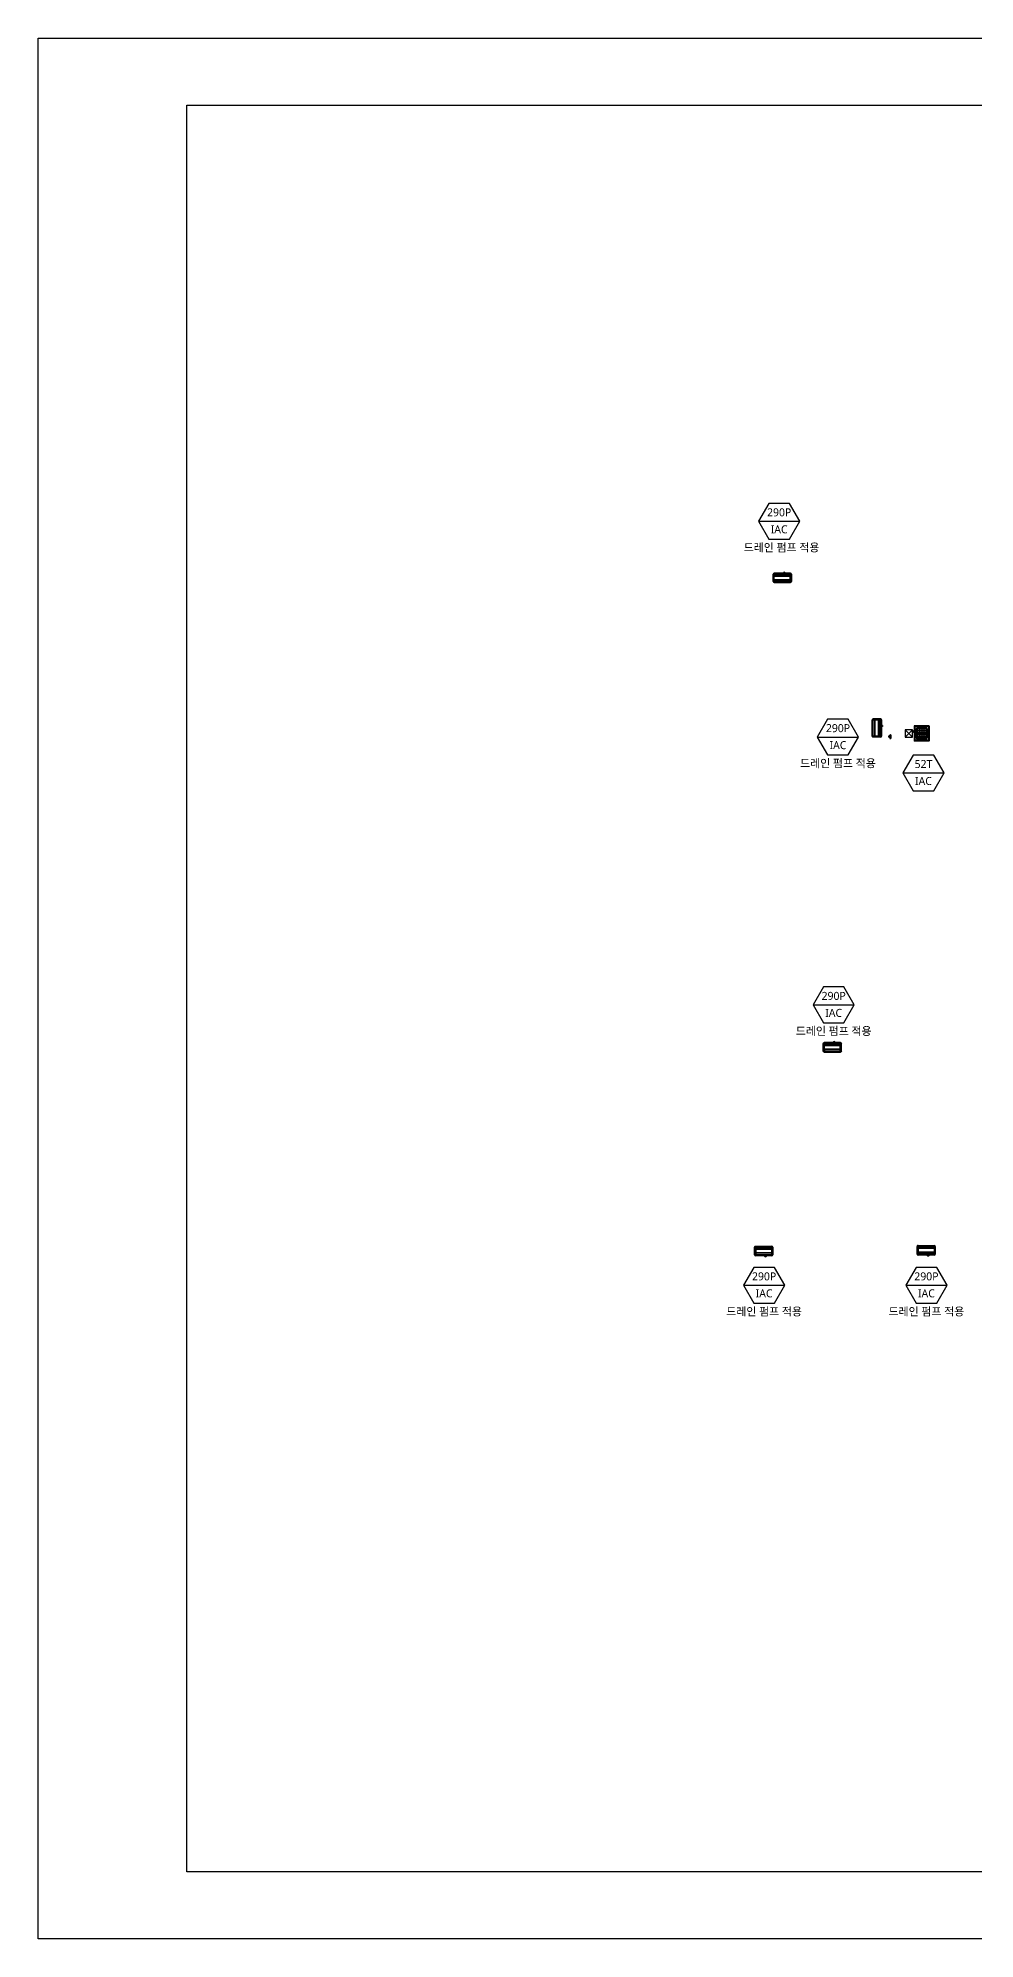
# Model space of a CAD drawing. Header units: millimetres. Extents: x 0 to 504600, y 0 to 118800.
# Drawn here: x 0 to 58528, y 0 to 118800 of the extents above; entities that cross this region are included whole.
import ezdxf
from ezdxf.enums import TextEntityAlignment as Align

# ---------------------------------------------------------------- set-up
doc = ezdxf.new("R2010")
doc.units = ezdxf.units.MM
doc.header["$LTSCALE"] = 200
doc.linetypes.add('CENTER', pattern=[50.8, 31.75, -6.35, 6.35, -6.35])
doc.layers.get('DEFPOINTS').update_dxf_attribs({"color": 137})
for name, color, linetype in [('LG-AIRCON', 240, 'Continuous'), ('LG-RLRG', 3, 'Continuous'), ('LG-장비번호', 7, 'Continuous'), ('PIPE', 3, 'Continuous'), ('WALL-D', 3, 'Continuous'), ('제어선', 6, 'Continuous')]:
    doc.layers.add(name, color=color, linetype=linetype)
doc.styles.add('SUNJIN', font='malgun.ttf')

# ---------------------------------------------------------------- blocks, each defined once
blk = doc.blocks.new('sheet-line')
at = {"layer": 'DEFPOINTS'}
blk.add_lwpolyline([(168200, -356400), (0, -356400), (0, -237600), (168200, -237600)], close=True, dxfattribs=at)
blk = doc.blocks.new('장비번호')
at = {"layer": 'LG-장비번호', "color": 0}
blk.add_line((-516, 0), (516, 0), dxfattribs=at)
blk.add_lwpolyline([(516, 0), (258, 447), (-258, 447), (-516, 0), (-258, -447), (258, -447)], close=True, dxfattribs=at)
blk = doc.blocks.new('LRD-N2907P')
at = {"layer": 'LG-AIRCON', "color": 0, "linetype": 'Continuous'}
for p, q in [((-516, 0), (-516, -10)), ((-516, 0), (0, 0)), ((0, 0), (505, 0)), ((0, -10), (0, 0)), ((505, 0), (505, -10)), ((-576, -531), (-576, -60)), ((-576, -60), (-566, -60)), ((-576, -531), (-566, -531)), ((-566, -60), (-566, -531)), ((-539, -82), (-536, -79)), ((-539, -142), (-539, -82)), ((-536, -145), (-539, -142)), ((-539, -209), (-536, -206)), ((-539, -269), (-539, -209)), ((-536, -272), (-539, -269)), ((-539, -322), (-536, -319)), ((-539, -382), (-539, -322)), ((-536, -385), (-539, -382)), ((-539, -449), (-536, -446)), ((-539, -509), (-539, -449)), ((-536, -512), (-539, -509)), ((-536, -206), (-536, -145)), ((-536, -319), (-536, -272)), ((-536, -446), (-536, -385)), ((-535, -180), (-535, -179)), ((-535, -183), (-535, -180)), ((-535, -188), (-535, -183)), ((-535, -195), (-535, -188)), ((-535, -203), (-535, -195)), ((-535, -212), (-535, -203)), ((-535, -222), (-535, -212)), ((-535, -231), (-535, -222)), ((-535, -240), (-535, -231)), ((-535, -248), (-535, -240)), ((-535, -255), (-535, -248)), ((-535, -260), (-535, -255)), ((-535, -263), (-535, -260)), ((-535, -265), (-535, -263)), ((-533, -176), (-533, -178)), ((-533, -178), (-533, -181)), ((-533, -181), (-533, -186)), ((-531, -184), (-533, -184)), ((-533, -186), (-533, -193)), ((-533, -193), (-533, -202)), ((-533, -202), (-533, -211)), ((-533, -211), (-533, -222)), ((-533, -222), (-533, -232)), ((-533, -232), (-533, -241)), ((-533, -241), (-533, -250)), ((-533, -250), (-533, -257)), ((-533, -257), (-533, -262)), ((-533, -259), (-531, -259)), ((-533, -262), (-533, -265)), ((-533, -265), (-533, -266)), ((-525, -67), (-531, -67)), ((-531, -67), (-531, -68)), ((-531, -68), (-531, -512)), ((-503, -68), (-531, -68)), ((-531, -512), (-503, -512)), ((-531, -516), (-531, -512)), ((-530, -68), (-530, -68)), ((-498, -68), (-530, -68)), ((-530, -516), (-530, -512)), ((-529, -512), (-529, -516)), ((-525, -66), (-525, -67)), ((-525, -66), (-498, -66)), ((-525, -67), (-498, -67)), ((513, -63), (-524, -63)), ((-524, -66), (-524, -63)), ((-524, -66), (-524, -64)), ((-524, -64), (-524, -64)), ((-524, -68), (-524, -68)), ((-524, -516), (-524, -512)), ((-524, -516), (-522, -528)), ((-523, -526), (-523, -528)), ((-523, -528), (-522, -530)), ((511, -528), (-522, -528)), ((-522, -528), (-518, -536)), ((-518, -536), (-512, -544)), ((-518, -591), (-516, -581)), ((0, -10), (-516, -10)), ((-516, -591), (-516, -581)), ((-516, -581), (1, -581)), ((48, -591), (-516, -591)), ((-512, -544), (-505, -549)), ((-505, -549), (-496, -553)), ((-500, -71), (-503, -68)), ((-503, -512), (-500, -509)), ((-500, -509), (-500, -71)), ((-498, -179), (-500, -179)), ((-498, -189), (-500, -189)), ((-498, -419), (-500, -419)), ((-498, -429), (-500, -429)), ((485, -66), (-498, -66)), ((-498, -66), (-498, -86)), ((485, -86), (-498, -86)), ((-498, -176), (487, -176)), ((-498, -179), (-498, -176)), ((-498, -180), (-498, -179)), ((-498, -179), (-498, -179)), ((487, -180), (-498, -180)), ((-498, -193), (-498, -189)), ((-498, -189), (487, -189)), ((-498, -189), (-498, -189)), ((-498, -189), (-498, -189)), ((487, -193), (-498, -193)), ((-498, -416), (487, -416)), ((-498, -419), (-498, -416)), ((-498, -420), (-498, -419)), ((-498, -419), (-498, -419)), ((487, -420), (-498, -420)), ((-498, -433), (-498, -429)), ((-498, -429), (487, -429)), ((-498, -429), (-498, -429)), ((-498, -429), (-498, -429)), ((487, -433), (-498, -433)), ((-496, -553), (-486, -554)), ((-489, -32), (-485, -32)), ((-485, -559), (-489, -559)), ((-482, -554), (-486, -554)), ((-486, -559), (-482, -559)), ((-486, -560), (-482, -560)), ((-486, -561), (-481, -561)), ((-483, -33), (-483, -57)), ((-483, -57), (-458, -57)), ((-483, -554), (-483, -557)), ((-482, -549), (-482, -547)), ((-482, -547), (-481, -547)), ((-482, -560), (-482, -549)), ((-481, -549), (-482, -549)), ((-481, -547), (-481, -549)), ((-481, -561), (-481, -549)), ((-481, -561), (-481, -554)), ((-480, -554), (-481, -554)), ((-481, -561), (-481, -561)), ((-480, -562), (-480, -532)), ((-480, -560), (-480, -554)), ((-480, -560), (-480, -560)), ((-480, -560), (-480, -560)), ((468, -562), (-480, -562)), ((-479, -564), (-479, -562)), ((-479, -562), (-479, -562)), ((-479, -562), (-479, -563)), ((-479, -563), (-479, -563)), ((468, -564), (-479, -564)), ((-479, -565), (-479, -564)), ((-479, -565), (468, -565)), ((-479, -565), (-479, -565)), ((-478, -565), (-478, -567)), ((-478, -567), (-477, -567)), ((-477, -565), (-477, -569)), ((-477, -569), (470, -569)), ((-477, -569), (-477, -570)), ((-477, -570), (470, -570)), ((-477, -570), (-477, -570)), ((-462, -538), (-463, -540)), ((-463, -540), (-462, -542)), ((-459, -537), (-462, -538)), ((-459, -540), (-462, -540)), ((-462, -542), (-460, -543)), ((-461, -541), (-459, -541)), ((-460, -543), (-458, -542)), ((-457, -539), (-459, -537)), ((-458, -57), (-455, -60)), ((-458, -542), (-457, -539)), ((-455, -60), (-262, -60)), ((-417, -554), (-427, -554)), ((-369, -63), (-368, -63)), ((-368, -63), (-365, -63)), ((-365, -63), (-360, -63)), ((-360, -63), (-353, -63)), ((-353, -63), (-345, -63)), ((-345, -63), (-336, -63)), ((-336, -63), (-326, -63)), ((-326, -63), (-317, -63)), ((-317, -63), (-308, -63)), ((-308, -63), (-300, -63)), ((-300, -63), (-293, -63)), ((-293, -63), (-288, -63)), ((-288, -63), (-285, -63)), ((-285, -63), (-283, -63)), ((-262, -60), (-259, -57)), ((-259, -57), (-239, -57)), ((-239, -57), (-236, -60)), ((-236, -60), (-23, -60)), ((-189, -570), (-161, -572)), ((-173, -63), (-172, -63)), ((-172, -63), (-169, -63)), ((-169, -63), (-164, -63)), ((-164, -63), (-158, -63)), ((-161, -572), (-161, -572)), ((-161, -572), (-161, -572)), ((-161, -572), (-160, -572)), ((-160, -572), (-160, -572)), ((-160, -572), (-159, -572)), ((-159, -572), (-157, -572)), ((-158, -63), (-150, -63)), ((-147, -554), (-157, -554)), ((-157, -572), (-155, -572)), ((-155, -572), (-153, -572)), ((-153, -572), (-151, -572)), ((-151, -572), (-149, -572)), ((-150, -63), (-142, -63)), ((-149, -572), (-144, -572)), ((-144, -572), (-140, -572)), ((-142, -63), (-133, -63)), ((-140, -572), (-135, -572)), ((-135, -572), (-130, -572)), ((-133, -63), (-125, -63)), ((-130, -572), (-120, -572)), ((-124, -572), (-126, -572)), ((-125, -63), (-117, -63)), ((-124, -572), (-125, -572)), ((-125, -572), (-125, -572)), ((-124, -572), (-124, -572)), ((-122, -572), (-124, -572)), ((-122, -572), (-124, -572)), ((-121, -572), (-122, -572)), ((-120, -572), (-122, -572)), ((-121, -572), (-121, -571)), ((-121, -571), (-121, -571)), ((-120, -572), (-121, -572)), ((-121, -572), (-121, -572)), ((-120, -572), (-109, -572)), ((-120, -572), (-120, -572)), ((-120, -572), (-120, -572)), ((-120, -572), (-120, -572)), ((-120, -572), (-120, -572)), ((-120, -572), (-120, -572)), ((-119, -572), (-119, -572)), ((-115, -573), (-119, -572)), ((-117, -63), (-111, -63)), ((-114, -573), (-117, -573)), ((-111, -573), (-115, -573)), ((-112, -573), (-115, -573)), ((-112, -573), (-114, -573)), ((-108, -573), (-112, -573)), ((-109, -573), (-112, -573)), ((-111, -63), (-106, -63)), ((-111, -573), (-111, -573)), ((-106, -574), (-111, -573)), ((-109, -572), (-99, -572)), ((-106, -573), (-109, -573)), ((-109, -573), (-87, -576)), ((-105, -573), (-108, -573)), ((-106, -63), (-103, -63)), ((-102, -573), (-106, -573)), ((-101, -574), (-106, -574)), ((-102, -574), (-105, -573)), ((-103, -63), (-102, -63)), ((-103, -573), (-103, -572)), ((-102, -573), (-103, -573)), ((-103, -573), (-103, -573)), ((-103, -573), (-103, -573)), ((-103, -573), (-103, -573)), ((-99, -574), (-102, -573)), ((-102, -573), (-102, -573)), ((-102, -573), (-102, -573)), ((-102, -573), (-102, -573)), ((-102, -573), (-102, -573)), ((-98, -574), (-102, -574)), ((-101, -574), (-101, -574)), ((-99, -572), (-89, -572)), ((-95, -574), (-99, -574)), ((-94, -574), (-98, -574)), ((-95, -573), (-95, -572)), ((-95, -572), (-95, -572)), ((-95, -572), (-95, -572)), ((-95, -572), (-95, -572)), ((-95, -574), (-95, -573)), ((-95, -573), (-95, -573)), ((-95, -573), (-95, -573)), ((-95, -573), (-95, -573)), ((-90, -574), (-95, -574)), ((-95, -574), (-95, -574)), ((-95, -574), (-95, -574)), ((-95, -574), (-95, -574)), ((-95, -574), (-95, -574)), ((-90, -574), (-94, -574)), ((-86, -575), (-90, -574)), ((-86, -575), (-90, -574)), ((-89, -572), (-78, -572)), ((-87, -576), (-88, -576)), ((-88, -576), (-88, -576)), ((-88, -576), (-88, -576)), ((-88, -576), (-88, -576)), ((-88, -576), (-88, -576)), ((-88, -576), (-88, -576)), ((-88, -576), (-88, -576)), ((-88, -576), (-88, -576)), ((-88, -576), (-88, -576)), ((-88, -576), (-87, -576)), ((-87, -576), (-87, -576)), ((-87, -576), (-87, -576)), ((-87, -576), (-87, -576)), ((-87, -576), (-87, -576)), ((-87, -576), (-87, -576)), ((-87, -576), (-87, -576)), ((-87, -576), (-87, -576)), ((-87, -576), (-87, -576)), ((-87, -576), (-87, -576)), ((-87, -576), (-87, -576)), ((-87, -576), (-87, -576)), ((-87, -576), (-87, -576)), ((-87, -576), (-87, -576)), ((-87, -576), (-87, -576)), ((-87, -576), (-87, -576)), ((-87, -576), (-87, -576)), ((-87, -576), (-86, -576)), ((-86, -574), (-86, -573)), ((-86, -573), (-86, -573)), ((-86, -573), (-86, -573)), ((-86, -573), (-86, -573)), ((-86, -573), (-86, -573)), ((-86, -573), (-82, -573)), ((-81, -575), (-86, -575)), ((-86, -575), (-86, -575)), ((-86, -575), (-86, -575)), ((-86, -575), (-86, -574)), ((-86, -574), (-86, -574)), ((-86, -574), (-86, -574)), ((-86, -574), (-86, -574)), ((-81, -575), (-86, -575)), ((-86, -576), (-86, -577)), ((-86, -576), (-86, -576)), ((-86, -576), (-86, -576)), ((-86, -576), (-86, -576)), ((-86, -576), (-85, -576)), ((-86, -577), (-86, -577)), ((-86, -577), (-85, -577)), ((-85, -576), (-85, -576)), ((-85, -576), (-85, -576)), ((-85, -576), (-85, -576)), ((-85, -576), (-84, -576)), ((-85, -577), (-84, -577)), ((-85, -577), (-85, -577)), ((-85, -577), (-85, -577)), ((-84, -576), (-84, -576)), ((-84, -576), (-84, -576)), ((-84, -576), (-84, -576)), ((-84, -576), (-83, -576)), ((-84, -577), (-82, -577)), ((-83, -576), (-83, -576)), ((-83, -576), (-83, -576)), ((-83, -576), (-83, -576)), ((-83, -576), (-82, -576)), ((-82, -573), (-77, -573)), ((-82, -576), (-82, -576)), ((-82, -576), (-82, -576)), ((-82, -576), (-82, -576)), ((-82, -576), (-82, -576)), ((-82, -576), (-81, -576)), ((-82, -577), (-81, -577)), ((-76, -575), (-81, -575)), ((-77, -575), (-81, -575)), ((-81, -576), (-81, -576)), ((-81, -576), (-80, -576)), ((-81, -577), (-79, -577)), ((-80, -576), (-80, -576)), ((-80, -576), (-80, -576)), ((-80, -576), (-80, -576)), ((-80, -576), (-80, -576)), ((-80, -576), (-79, -576)), ((-79, -577), (-80, -577)), ((-79, -576), (-79, -576)), ((-79, -576), (-79, -576)), ((-79, -576), (-79, -576)), ((-79, -576), (-78, -576)), ((-79, -577), (-78, -577)), ((-79, -577), (-79, -577)), ((-78, -572), (-68, -572)), ((-78, -577), (-78, -576)), ((-77, -576), (-78, -576)), ((-78, -576), (-78, -576)), ((-78, -576), (-78, -576)), ((-78, -576), (-78, -576)), ((-78, -576), (-78, -576)), ((-78, -576), (-78, -576)), ((-78, -576), (-77, -576)), ((-78, -577), (-78, -577)), ((-78, -577), (-78, -577)), ((-78, -578), (-78, -577)), ((-78, -577), (-78, -577)), ((-77, -573), (-77, -572)), ((-77, -574), (-77, -573)), ((-77, -573), (-77, -573)), ((-77, -573), (-77, -573)), ((-77, -573), (-72, -573)), ((-77, -575), (-77, -574)), ((-77, -574), (-77, -574)), ((-77, -574), (-77, -574)), ((-71, -575), (-77, -575)), ((-77, -575), (-77, -575)), ((-77, -575), (-77, -575)), ((-77, -575), (-77, -575)), ((-77, -575), (-77, -575)), ((-77, -575), (-77, -575)), ((-77, -576), (-72, -576)), ((-77, -577), (-77, -576)), ((-77, -576), (-77, -576)), ((-77, -576), (-77, -577)), ((-77, -577), (-77, -577)), ((-77, -577), (-77, -577)), ((-77, -576), (-74, -577)), ((-77, -577), (-77, -577)), ((-77, -577), (-77, -577)), ((-77, -577), (-77, -577)), ((-77, -577), (-77, -577)), ((-77, -577), (-77, -577)), ((-77, -577), (-76, -577)), ((-71, -575), (-76, -575)), ((-76, -577), (-76, -577)), ((-76, -577), (-76, -577)), ((-76, -577), (-76, -577)), ((-76, -577), (-76, -577)), ((-76, -577), (-76, -577)), ((-74, -577), (-70, -577)), ((-72, -573), (-67, -573)), ((-72, -576), (-71, -577)), ((-66, -576), (-71, -575)), ((-66, -575), (-71, -575)), ((-71, -577), (-71, -577)), ((-71, -577), (-71, -577)), ((-71, -577), (-71, -577)), ((-71, -577), (-71, -577)), ((-71, -577), (-71, -577)), ((-71, -577), (-71, -577)), ((-71, -577), (-70, -577)), ((-70, -577), (-71, -577)), ((-71, -577), (-71, -577)), ((-71, -577), (-71, -577)), ((-71, -577), (-71, -577)), ((-71, -577), (-71, -577)), ((-71, -577), (-71, -577)), ((-71, -577), (-71, -577)), ((-71, -577), (-71, -577)), ((-70, -577), (-70, -577)), ((-70, -577), (-70, -577)), ((-70, -577), (-70, -577)), ((-70, -577), (-70, -577)), ((-70, -577), (-70, -577)), ((-70, -577), (-70, -577)), ((-70, -577), (-70, -577)), ((-70, -577), (-70, -577)), ((-70, -577), (-69, -577)), ((-69, -577), (-70, -577)), ((-70, -577), (-70, -577)), ((-70, -577), (-70, -577)), ((-70, -577), (-70, -577)), ((-70, -577), (-70, -577)), ((-70, -577), (-70, -577)), ((-70, -577), (-70, -577)), ((-70, -577), (-70, -577)), ((-70, -577), (-70, -577)), ((-69, -577), (-69, -581)), ((-69, -577), (-69, -577)), ((-69, -577), (-69, -577)), ((-69, -577), (-69, -577)), ((-69, -577), (-69, -577)), ((-69, -577), (-68, -577)), ((-68, -572), (-57, -572)), ((-68, -577), (-68, -577)), ((-68, -577), (-68, -577)), ((-68, -577), (-67, -577)), ((-67, -573), (-67, -572)), ((-67, -574), (-67, -573)), ((-67, -573), (-67, -573)), ((-67, -573), (-61, -574)), ((-67, -575), (-67, -574)), ((-67, -574), (-67, -574)), ((-67, -574), (-67, -574)), ((-66, -575), (-67, -575)), ((-67, -575), (-67, -575)), ((-67, -575), (-67, -575)), ((-67, -577), (-67, -577)), ((-67, -577), (-67, -577)), ((-67, -577), (-67, -577)), ((-67, -577), (-67, -577)), ((-67, -577), (-67, -577)), ((-67, -577), (-66, -577)), ((-61, -576), (-66, -575)), ((-66, -575), (-66, -575)), ((-66, -575), (-66, -575)), ((-66, -575), (-66, -575)), ((-61, -576), (-66, -576)), ((-66, -577), (-66, -577)), ((-66, -577), (-65, -577)), ((-65, -577), (-65, -577)), ((-65, -577), (-65, -577)), ((-65, -577), (-65, -577)), ((-65, -577), (-65, -577)), ((-65, -577), (-64, -577)), ((-64, -577), (-64, -577)), ((-64, -577), (-64, -577)), ((-64, -577), (-64, -577)), ((-64, -577), (-63, -578)), ((-63, -578), (-63, -578)), ((-61, -574), (-56, -574)), ((-56, -576), (-61, -576)), ((-56, -576), (-61, -576)), ((-60, -578), (-57, -578)), ((-57, -572), (-47, -572)), ((-56, -574), (-56, -572)), ((-56, -575), (-56, -574)), ((-56, -574), (-56, -574)), ((-56, -574), (-54, -574)), ((-56, -576), (-56, -575)), ((-56, -575), (-56, -575)), ((-56, -575), (-56, -575)), ((-56, -575), (-56, -575)), ((-50, -576), (-56, -576)), ((-53, -576), (-56, -576)), ((-56, -576), (-56, -576)), ((-56, -576), (-56, -576)), ((-56, -576), (-56, -576)), ((-56, -576), (-56, -576)), ((-54, -574), (-51, -574)), ((-51, -576), (-53, -576)), ((-51, -574), (-51, -572)), ((-51, -575), (-51, -574)), ((-51, -574), (-51, -574)), ((-51, -574), (-47, -574)), ((-51, -576), (-51, -575)), ((-51, -575), (-51, -575)), ((-51, -575), (-51, -575)), ((-47, -576), (-51, -576)), ((-51, -576), (-51, -576)), ((-51, -576), (-51, -576)), ((-51, -576), (-51, -576)), ((-51, -576), (-51, -576)), ((-51, -576), (-51, -576)), ((-44, -577), (-50, -576)), ((-47, -572), (-25, -572)), ((-47, -574), (-43, -574)), ((-43, -576), (-47, -576)), ((-39, -577), (-44, -577)), ((-43, -574), (-43, -572)), ((-43, -575), (-43, -574)), ((-43, -574), (-38, -574)), ((-43, -576), (-43, -575)), ((-43, -575), (-43, -575)), ((-43, -575), (-43, -575)), ((-38, -576), (-43, -576)), ((-43, -576), (-43, -576)), ((-43, -576), (-43, -576)), ((-43, -576), (-43, -576)), ((-43, -576), (-43, -576)), ((-43, -576), (-43, -576)), ((-43, -576), (-43, -576)), ((-33, -577), (-39, -577)), ((-38, -574), (-33, -575)), ((-33, -577), (-38, -576)), ((-33, -575), (-33, -572)), ((-33, -576), (-33, -575)), ((-33, -575), (-33, -575)), ((-33, -575), (-33, -575)), ((-33, -575), (-27, -575)), ((-27, -577), (-33, -577)), ((-33, -577), (-33, -577)), ((-33, -577), (-33, -577)), ((-33, -577), (-33, -576)), ((-33, -576), (-33, -576)), ((-33, -576), (-33, -576)), ((-33, -576), (-33, -576)), ((-33, -576), (-33, -576)), ((-27, -577), (-33, -577)), ((-27, -575), (-21, -575)), ((-21, -577), (-27, -577)), ((-21, -577), (-27, -577)), ((-25, -572), (-4, -572)), ((-23, -60), (-20, -57)), ((-21, -575), (-21, -572)), ((-21, -576), (-21, -575)), ((-21, -575), (-21, -575)), ((-21, -575), (-21, -575)), ((-21, -575), (-15, -575)), ((-21, -577), (-21, -576)), ((-21, -576), (-21, -576)), ((-21, -576), (-21, -576)), ((-21, -576), (-21, -576)), ((-15, -577), (-21, -577)), ((-21, -577), (-21, -577)), ((-21, -577), (-21, -577)), ((-21, -577), (-21, -577)), ((-15, -577), (-21, -577)), ((505, -591), (-21, -591)), ((-20, -57), (-13, -57)), ((-20, -581), (505, -581)), ((-15, -575), (-9, -575)), ((-9, -577), (-15, -577)), ((-9, -577), (-15, -577)), ((-13, -57), (0, -57)), ((-13, -57), (-13, -57)), ((-10, -63), (-10, -57)), ((-9, -575), (-9, -572)), ((-9, -576), (-9, -575)), ((-9, -575), (-9, -575)), ((-9, -575), (-9, -575)), ((-9, -575), (-9, -575)), ((-9, -575), (-9, -575)), ((-9, -575), (-3, -575)), ((-9, -577), (-9, -576)), ((-9, -576), (-9, -576)), ((-9, -576), (-9, -576)), ((-9, -576), (-9, -576)), ((-9, -576), (-9, -576)), ((-9, -576), (-9, -576)), ((-9, -576), (-9, -576)), ((-3, -577), (-9, -577)), ((-9, -577), (-9, -577)), ((-9, -577), (-9, -577)), ((-9, -577), (-9, -577)), ((-9, -577), (-9, -577)), ((-9, -577), (-9, -577)), ((-9, -577), (-9, -577)), ((-9, -577), (-9, -577)), ((-9, -577), (-9, -577)), ((-3, -577), (-9, -577)), ((-4, -572), (-4, -570)), ((17, -572), (-4, -572)), ((-3, -575), (3, -575)), ((3, -577), (-3, -577)), ((-3, -577), (3, -577)), ((-1, -63), (-1, -57)), ((-1, -57), (0, -57)), ((505, -10), (0, -10)), ((0, -57), (0, -10)), ((0, -57), (9, -57)), ((3, -575), (3, -572)), ((3, -576), (3, -575)), ((3, -575), (3, -575)), ((3, -575), (3, -575)), ((3, -575), (3, -575)), ((3, -575), (3, -575)), ((3, -575), (9, -575)), ((3, -577), (3, -576)), ((3, -576), (3, -576)), ((3, -576), (3, -576)), ((3, -576), (3, -576)), ((3, -576), (3, -576)), ((3, -576), (3, -576)), ((3, -576), (3, -576)), ((3, -577), (3, -577)), ((3, -577), (3, -577)), ((3, -577), (3, -577)), ((3, -577), (3, -577)), ((3, -577), (3, -577)), ((3, -577), (3, -577)), ((3, -577), (3, -577)), ((3, -577), (3, -577)), ((9, -577), (3, -577)), ((3, -577), (9, -577)), ((9, -57), (12, -60)), ((9, -575), (15, -575)), ((15, -577), (9, -577)), ((9, -577), (15, -577)), ((12, -60), (225, -60)), ((15, -575), (15, -572)), ((15, -576), (15, -575)), ((15, -575), (15, -575)), ((15, -575), (15, -575)), ((15, -575), (21, -575)), ((15, -577), (15, -576)), ((15, -576), (15, -576)), ((15, -576), (15, -576)), ((15, -576), (15, -576)), ((15, -577), (15, -577)), ((15, -577), (15, -577)), ((15, -577), (15, -577)), ((21, -577), (15, -577)), ((15, -577), (21, -577)), ((38, -572), (17, -572)), ((21, -575), (27, -575)), ((27, -577), (21, -577)), ((21, -577), (27, -577)), ((27, -575), (27, -572)), ((27, -575), (32, -574)), ((27, -576), (27, -575)), ((27, -575), (27, -575)), ((27, -575), (27, -575)), ((27, -577), (27, -577)), ((27, -577), (27, -576)), ((27, -576), (27, -576)), ((27, -576), (27, -576)), ((27, -576), (27, -576)), ((27, -576), (27, -576)), ((27, -576), (27, -576)), ((32, -576), (27, -577)), ((27, -577), (33, -577)), ((32, -574), (37, -574)), ((37, -576), (32, -576)), ((33, -577), (34, -577)), ((34, -577), (35, -577)), ((35, -577), (41, -576)), ((37, -574), (37, -572)), ((37, -575), (37, -574)), ((37, -574), (41, -574)), ((37, -576), (37, -575)), ((37, -575), (37, -575)), ((37, -575), (37, -575)), ((37, -576), (37, -576)), ((37, -576), (37, -576)), ((37, -576), (37, -576)), ((37, -576), (37, -576)), ((37, -576), (37, -576)), ((37, -576), (37, -576)), ((41, -576), (37, -576)), ((49, -572), (38, -572)), ((41, -574), (45, -574)), ((41, -576), (47, -576)), ((45, -576), (41, -576)), ((45, -574), (45, -572)), ((45, -575), (45, -574)), ((45, -574), (45, -574)), ((45, -574), (47, -574)), ((45, -576), (45, -575)), ((45, -575), (45, -575)), ((45, -575), (45, -575)), ((47, -576), (45, -576)), ((45, -576), (45, -576)), ((45, -576), (45, -576)), ((45, -576), (45, -576)), ((45, -576), (45, -576)), ((45, -576), (45, -576)), ((47, -574), (50, -574)), ((47, -576), (51, -576)), ((50, -576), (47, -576)), ((59, -572), (49, -572)), ((50, -574), (50, -572)), ((50, -575), (50, -574)), ((50, -574), (50, -574)), ((50, -574), (55, -574)), ((50, -576), (50, -575)), ((50, -575), (50, -575)), ((50, -575), (50, -575)), ((50, -575), (50, -575)), ((55, -576), (50, -576)), ((50, -576), (50, -576)), ((50, -576), (50, -576)), ((50, -576), (50, -576)), ((50, -576), (50, -576)), ((50, -578), (63, -577)), ((51, -576), (55, -576)), ((53, -578), (54, -577)), ((54, -577), (56, -577)), ((55, -574), (60, -573)), ((60, -575), (55, -576)), ((55, -576), (60, -576)), ((56, -577), (58, -577)), ((58, -577), (60, -577)), ((70, -572), (59, -572)), ((60, -573), (60, -572)), ((60, -574), (60, -573)), ((60, -573), (60, -573)), ((60, -573), (65, -573)), ((60, -575), (60, -574)), ((60, -574), (60, -574)), ((60, -574), (60, -574)), ((60, -576), (65, -575)), ((65, -575), (60, -575)), ((60, -575), (60, -575)), ((60, -575), (60, -575)), ((60, -575), (60, -575)), ((60, -575), (60, -575)), ((60, -575), (60, -575)), ((60, -575), (60, -575)), ((60, -577), (62, -577)), ((62, -577), (64, -577)), ((63, -577), (64, -577)), ((64, -577), (64, -577)), ((64, -577), (65, -577)), ((65, -577), (64, -577)), ((64, -577), (64, -577)), ((64, -577), (65, -577)), ((65, -573), (71, -573)), ((65, -575), (70, -575)), ((70, -575), (65, -575)), ((65, -577), (66, -577)), ((66, -577), (65, -577)), ((66, -577), (66, -578)), ((66, -577), (67, -577)), ((67, -577), (69, -577)), ((69, -577), (70, -577)), ((80, -572), (70, -572)), ((70, -575), (75, -575)), ((75, -575), (70, -575)), ((70, -575), (70, -575)), ((70, -575), (70, -575)), ((70, -575), (70, -575)), ((70, -575), (70, -575)), ((70, -575), (71, -575)), ((70, -577), (70, -577)), ((70, -577), (71, -576)), ((71, -573), (71, -572)), ((71, -574), (71, -573)), ((71, -573), (71, -573)), ((71, -573), (71, -573)), ((71, -573), (75, -573)), ((71, -575), (71, -574)), ((71, -574), (71, -574)), ((71, -574), (71, -574)), ((71, -576), (71, -576)), ((71, -576), (72, -576)), ((72, -576), (72, -576)), ((72, -576), (73, -576)), ((73, -576), (73, -576)), ((73, -576), (74, -576)), ((74, -576), (76, -576)), ((75, -573), (80, -573)), ((80, -574), (75, -575)), ((75, -575), (79, -575)), ((76, -576), (78, -576)), ((78, -576), (80, -576)), ((79, -575), (84, -574)), ((91, -572), (80, -572)), ((80, -574), (80, -573)), ((80, -573), (80, -573)), ((80, -573), (80, -573)), ((80, -573), (80, -573)), ((80, -573), (80, -573)), ((84, -574), (80, -574)), ((80, -574), (80, -574)), ((80, -574), (80, -574)), ((80, -574), (80, -574)), ((80, -574), (80, -574)), ((80, -574), (80, -574)), ((80, -574), (80, -574)), ((80, -576), (82, -575)), ((81, -578), (82, -577)), ((82, -575), (82, -575)), ((82, -575), (83, -575)), ((82, -577), (82, -577)), ((82, -577), (83, -577)), ((83, -575), (84, -575)), ((83, -577), (84, -577)), ((83, -578), (89, -577)), ((84, -574), (88, -574)), ((88, -574), (84, -574)), ((84, -575), (84, -575)), ((84, -575), (85, -575)), ((84, -577), (85, -577)), ((85, -575), (85, -575)), ((85, -575), (85, -575)), ((85, -575), (86, -575)), ((85, -577), (86, -577)), ((86, -575), (87, -575)), ((86, -577), (86, -577)), ((86, -577), (86, -577)), ((86, -577), (87, -577)), ((87, -575), (89, -575)), ((87, -577), (87, -577)), ((87, -577), (87, -577)), ((87, -577), (87, -577)), ((87, -577), (87, -577)), ((87, -577), (88, -577)), ((88, -577), (87, -577)), ((87, -577), (87, -578)), ((87, -578), (87, -578)), ((88, -574), (92, -574)), ((92, -574), (88, -574)), ((88, -574), (88, -574)), ((88, -574), (88, -574)), ((88, -574), (89, -574)), ((88, -577), (88, -577)), ((88, -577), (88, -576)), ((88, -576), (88, -576)), ((88, -576), (88, -576)), ((88, -576), (89, -576)), ((88, -577), (88, -577)), ((88, -577), (88, -577)), ((88, -577), (88, -577)), ((88, -577), (89, -577)), ((89, -577), (88, -577)), ((88, -577), (88, -577)), ((88, -577), (88, -577)), ((88, -577), (88, -577)), ((88, -577), (88, -577)), ((88, -577), (88, -577)), ((88, -577), (88, -577)), ((89, -573), (89, -572)), ((89, -572), (89, -572)), ((89, -572), (89, -572)), ((89, -572), (89, -572)), ((89, -574), (89, -573)), ((89, -573), (89, -573)), ((89, -573), (89, -573)), ((89, -573), (89, -573)), ((89, -574), (89, -574)), ((89, -575), (90, -575)), ((89, -576), (89, -575)), ((89, -575), (89, -575)), ((89, -575), (89, -575)), ((89, -575), (89, -575)), ((89, -575), (89, -575)), ((89, -575), (89, -575)), ((89, -575), (89, -575)), ((89, -576), (89, -576)), ((89, -576), (89, -576)), ((89, -576), (89, -576)), ((89, -576), (89, -576)), ((89, -576), (89, -576)), ((89, -576), (89, -576)), ((89, -576), (89, -576)), ((89, -576), (89, -576)), ((89, -576), (89, -576)), ((89, -576), (89, -576)), ((89, -576), (89, -576)), ((89, -576), (89, -576)), ((89, -576), (89, -576)), ((89, -576), (90, -576)), ((90, -576), (89, -576)), ((89, -576), (89, -576)), ((89, -576), (89, -576)), ((89, -577), (90, -576)), ((89, -577), (89, -577)), ((89, -577), (89, -577)), ((89, -577), (89, -577)), ((89, -577), (89, -577)), ((89, -577), (89, -577)), ((89, -577), (89, -577)), ((89, -577), (89, -577)), ((89, -577), (89, -577)), ((89, -577), (89, -577)), ((89, -577), (89, -577)), ((89, -577), (89, -577)), ((89, -577), (89, -577)), ((89, -577), (89, -577)), ((89, -577), (89, -577)), ((89, -577), (89, -577)), ((89, -577), (89, -577)), ((89, -577), (89, -577)), ((89, -577), (89, -577)), ((89, -577), (89, -577)), ((89, -577), (89, -577)), ((89, -577), (89, -577)), ((89, -577), (89, -577)), ((89, -577), (89, -577)), ((89, -577), (89, -577)), ((89, -577), (89, -577)), ((89, -577), (89, -577)), ((89, -577), (89, -577)), ((89, -577), (89, -577)), ((90, -576), (90, -575)), ((90, -575), (91, -575)), ((91, -575), (90, -575)), ((90, -576), (90, -576)), ((90, -576), (90, -576)), ((90, -576), (90, -576)), ((90, -576), (90, -576)), ((90, -576), (90, -576)), ((101, -572), (91, -572)), ((91, -575), (101, -573)), ((92, -574), (91, -575)), ((91, -575), (92, -574)), ((96, -573), (92, -574)), ((92, -574), (96, -574)), ((95, -574), (92, -574)), ((92, -574), (92, -574)), ((95, -574), (95, -574)), ((100, -574), (95, -574)), ((96, -574), (99, -573)), ((100, -573), (96, -573)), ((96, -573), (96, -573)), ((96, -573), (96, -573)), ((96, -573), (96, -573)), ((96, -573), (96, -573)), ((96, -573), (96, -573)), ((96, -573), (97, -573)), ((97, -573), (97, -572)), ((97, -573), (97, -573)), ((97, -573), (97, -573)), ((99, -573), (102, -573)), ((105, -573), (100, -574)), ((103, -573), (100, -573)), ((112, -572), (101, -572)), ((102, -573), (105, -573)), ((106, -573), (103, -573)), ((105, -573), (105, -573)), ((105, -573), (108, -573)), ((109, -573), (105, -573)), ((109, -573), (106, -573)), ((108, -573), (111, -573)), ((113, -572), (109, -573)), ((122, -572), (112, -572)), ((113, -572), (113, -572)), ((116, -572), (113, -572)), ((114, -572), (115, -571)), ((116, -572), (114, -572)), ((114, -572), (114, -572)), ((114, -572), (114, -572)), ((114, -572), (114, -572)), ((114, -572), (114, -572)), ((114, -572), (114, -572)), ((114, -572), (114, -572)), ((114, -572), (114, -572)), ((115, -571), (115, -571)), ((115, -572), (116, -572)), ((116, -572), (118, -572)), ((118, -572), (116, -572)), ((118, -572), (116, -572)), ((118, -572), (118, -572)), ((118, -572), (119, -572)), ((119, -572), (118, -572)), ((127, -572), (122, -572)), ((131, -572), (127, -572)), ((136, -572), (131, -572)), ((145, -554), (135, -554)), ((141, -572), (136, -572)), ((143, -572), (141, -572)), ((145, -572), (143, -572)), ((147, -572), (145, -572)), ((149, -572), (147, -572)), ((150, -572), (149, -572)), ((152, -572), (150, -572)), ((153, -572), (152, -572)), ((153, -572), (181, -570)), ((153, -572), (153, -572)), ((225, -60), (228, -57)), ((228, -57), (248, -57)), ((248, -57), (251, -60)), ((251, -60), (444, -60)), ((415, -554), (405, -554)), ((444, -60), (447, -57)), ((446, -539), (448, -537)), ((446, -542), (446, -539)), ((449, -543), (446, -542)), ((447, -57), (472, -57)), ((450, -540), (447, -540)), ((448, -537), (450, -538)), ((450, -541), (448, -541)), ((451, -542), (449, -543)), ((450, -538), (452, -540)), ((452, -540), (451, -542)), ((468, -562), (468, -532)), ((470, -554), (468, -554)), ((468, -564), (468, -562)), ((468, -565), (468, -564)), ((468, -565), (468, -565)), ((469, -561), (469, -554)), ((470, -547), (471, -547)), ((470, -549), (470, -547)), ((471, -549), (470, -549)), ((470, -561), (470, -549)), ((475, -561), (470, -561)), ((470, -562), (470, -569)), ((470, -569), (470, -570)), ((470, -570), (470, -570)), ((471, -547), (471, -549)), ((471, -560), (471, -549)), ((475, -554), (471, -554)), ((475, -559), (471, -559)), ((475, -560), (471, -560)), ((472, -57), (472, -34)), ((472, -558), (472, -554)), ((474, -32), (478, -32)), ((484, -553), (475, -554)), ((493, -549), (484, -553)), ((485, -66), (485, -86)), ((485, -66), (512, -66)), ((485, -67), (512, -67)), ((485, -68), (519, -68)), ((487, -179), (487, -176)), ((487, -179), (489, -179)), ((487, -180), (487, -179)), ((487, -179), (487, -179)), ((487, -193), (487, -189)), ((487, -189), (489, -189)), ((487, -189), (487, -189)), ((487, -189), (487, -189)), ((487, -419), (487, -416)), ((487, -419), (489, -419)), ((487, -420), (487, -419)), ((487, -419), (487, -419)), ((487, -433), (487, -429)), ((487, -429), (489, -429)), ((487, -429), (487, -429)), ((487, -429), (487, -429)), ((492, -68), (489, -71)), ((489, -509), (489, -71)), ((489, -509), (492, -512)), ((492, -68), (520, -68)), ((520, -512), (492, -512)), ((501, -544), (493, -549)), ((507, -536), (501, -544)), ((505, -591), (505, -581)), ((511, -528), (507, -536)), ((513, -516), (511, -528)), ((511, -527), (511, -528)), ((511, -529), (511, -528)), ((512, -66), (512, -67)), ((512, -67), (520, -67)), ((513, -67), (513, -63)), ((513, -68), (513, -68)), ((513, -516), (513, -512)), ((513, -513), (514, -513)), ((513, -513), (513, -513)), ((513, -513), (514, -513)), ((514, -513), (514, -512)), ((514, -513), (514, -513)), ((514, -513), (514, -513)), ((514, -513), (515, -513)), ((517, -516), (517, -512)), ((518, -68), (518, -68)), ((518, -517), (518, -512)), ((519, -68), (519, -68)), ((519, -516), (519, -512)), ((520, -67), (520, -68)), ((520, -68), (520, -512)), ((521, -184), (520, -184)), ((520, -259), (521, -259)), ((520, -516), (520, -512)), ((521, -178), (521, -176)), ((521, -181), (521, -178)), ((521, -186), (521, -181)), ((521, -193), (521, -186)), ((521, -202), (521, -193)), ((521, -211), (521, -202)), ((521, -222), (521, -211)), ((521, -232), (521, -222)), ((521, -241), (521, -232)), ((521, -250), (521, -241)), ((521, -257), (521, -250)), ((521, -262), (521, -257)), ((521, -265), (521, -262)), ((521, -266), (521, -265)), ((523, -179), (523, -180)), ((523, -180), (523, -183)), ((523, -183), (523, -188)), ((523, -188), (523, -195)), ((523, -195), (523, -203)), ((523, -203), (523, -212)), ((523, -212), (523, -222)), ((523, -222), (523, -231)), ((523, -231), (523, -240)), ((523, -240), (523, -248)), ((523, -248), (523, -255)), ((523, -255), (523, -260)), ((523, -260), (523, -263)), ((523, -263), (523, -265)), ((525, -79), (528, -82)), ((528, -142), (525, -145)), ((525, -145), (525, -206)), ((525, -206), (528, -209)), ((528, -269), (525, -272)), ((525, -272), (525, -319)), ((525, -319), (528, -322)), ((528, -382), (525, -385)), ((525, -385), (525, -446)), ((525, -446), (528, -449)), ((528, -509), (525, -512)), ((528, -82), (528, -142)), ((528, -209), (528, -269)), ((528, -322), (528, -382)), ((528, -449), (528, -509)), ((555, -531), (555, -60)), ((565, -60), (555, -60)), ((565, -531), (555, -531)), ((565, -60), (565, -531))]:
    blk.add_line(p, q, dxfattribs=at)
for centre, radius in [((-516, -120), 4), ((-516, -480), 4), ((-516, -76), 1.6), ((-516, -215), 1.6), ((-516, -405), 1.6), ((-516, -505), 1.6), ((-460, -540), 1.6), ((-422, -554), 5), ((-181, -76), 1.6), ((-152, -554), 5), ((140, -554), 5), ((168, -76), 1.6), ((410, -554), 5), ((449, -540), 1.6), ((505, -120), 4), ((505, -480), 4), ((505, -76), 1.6), ((505, -215), 1.6), ((505, -405), 1.6), ((505, -505), 1.6)]:
    blk.add_circle(centre, radius, dxfattribs=at)
for centre, radius, start, end in [((-516, -60), 60, 90, 180), ((505, -60), 60, 0, 90), ((-516, -531), 60, 180, 270), ((-516, -60), 50, 90, 180), ((-516, -531), 50, 180, 270), ((-489, -79), 47, 90, 180), ((-489, -512), 47, 180, 236.36531), ((-533, -179), 2, 90, 180), ((-533, -265), 2, 180, 270), ((-486, -516), 45, 180, 270), ((-486, -516), 44, 180, 270), ((-486, -516), 42.5, 180, 270), ((-508, -512), 22, 197.62313, 227.01375), ((-506, -510), 22, 186.78797, 218.91094), ((-515, -75), 3, 230.32125, 246.21187), ((-489, -512), 47, 267.60234, 270), ((-485, -33), 1.5, 0, 90), ((-485, -557), 1.5, 270, 0), ((-479, -560), 0.5, 180, 233.41219), ((-422, -554), 3.25, 182.835, 270), ((-421, -553), 2.05, 192.99938, 347.00062), ((-421, -553), 1.3, 200.7675, 339.2325), ((-421, -553), 0.9, 210.81375, 270), ((-422, -554), 3.25, 270, 357.165), ((-421, -553), 0.9, 270, 329.18625), ((-369, -64), 2, 90, 142.67391), ((-283, -64), 2, 37.32609, 90), ((-173, -64), 2, 90, 142.67391), ((-152, -554), 3.25, 182.835, 270), ((-151, -553), 2, 193.32562, 346.67438), ((-151, -553), 1.25, 201.63938, 338.36062), ((-151, -553), 0.9, 210.81375, 270), ((-152, -554), 3.25, 270, 357.165), ((-151, -553), 0.9, 270, 329.18625), ((-102, -64), 2, 37.32609, 90), ((140, -554), 3.25, 182.84062, 270), ((140, -553), 2, 193.32, 346.68), ((140, -553), 1.25, 201.645, 338.355), ((140, -553), 0.9, 210.80812, 270), ((140, -553), 0.9, 270, 329.19188), ((140, -554), 3.25, 270, 357.15938), ((410, -554), 3.25, 182.84062, 270), ((410, -553), 2.05, 192.99375, 347.00625), ((410, -553), 1.3, 200.77312, 339.22688), ((410, -553), 0.9, 210.80812, 270), ((410, -553), 0.9, 270, 329.19188), ((410, -554), 3.25, 270, 357.15938), ((474, -517), 45, 263.62063, 287.73505), ((474, -34), 1.5, 90, 180), ((474, -558), 1.5, 180, 210.00094), ((475, -516), 44, 270, 0), ((475, -516), 45, 270, 0), ((475, -516), 42, 270, 0), ((478, -79), 47, 0, 90), ((474, -517), 43.9, 281.91804, 0), ((478, -512), 47, 299.58047, 0), ((505, -60), 50, 0, 90), ((504, -75), 3, 293.79375, 309.68438), ((505, -531), 60, 270, 0), ((505, -531), 50, 270, 0), ((496, -512), 22, 313.24219, 342.37266), ((494, -510), 22, 323.90578, 353.21203), ((521, -179), 2, 0, 90), ((521, -265), 2, 270, 0)]:
    blk.add_arc(centre, radius, start, end, dxfattribs=at)
blk = doc.blocks.new('A$C1A5F2745')
at = {"color": 0}
for p, q in [((0, 925), (0, 25)), ((925, 950), (25, 950)), ((50, 850), (50, 750)), ((150, 750), (50, 750)), ((50, 740), (50, 210)), ((120, 740), (50, 740)), ((120, 210), (50, 210)), ((150, 200), (50, 200)), ((50, 200), (50, 100)), ((200, 900), (100, 900)), ((200, 50), (100, 50)), ((120, 740), (120, 210)), ((150, 775), (150, 175)), ((775, 800), (175, 800)), ((775, 150), (175, 150)), ((200, 900), (200, 800)), ((750, 750), (200, 750)), ((200, 750), (200, 200)), ((200, 655), (750, 655)), ((200, 565), (750, 565)), ((200, 475), (750, 475)), ((200, 385), (750, 385)), ((200, 295), (750, 295)), ((750, 200), (200, 200)), ((200, 150), (200, 50)), ((740, 900), (210, 900)), ((210, 900), (210, 830)), ((740, 830), (210, 830)), ((740, 120), (210, 120)), ((210, 120), (210, 50)), ((740, 50), (210, 50)), ((337, 750), (337, 200)), ((475, 750), (475, 200)), ((612, 750), (612, 200)), ((740, 900), (740, 830)), ((740, 120), (740, 50)), ((750, 900), (750, 800)), ((850, 900), (750, 900)), ((750, 750), (750, 200)), ((750, 150), (750, 50)), ((850, 50), (750, 50)), ((800, 775), (800, 175)), ((900, 750), (800, 750)), ((900, 200), (800, 200)), ((830, 740), (830, 210)), ((900, 740), (830, 740)), ((900, 210), (830, 210)), ((900, 850), (900, 750)), ((900, 740), (900, 210)), ((900, 200), (900, 100)), ((950, 925), (950, 25)), ((925, 0), (25, 0))]:
    blk.add_line(p, q, dxfattribs=at)
for centre, radius, start, end in [((25, 925), 25, 90, 180), ((25, 25), 25, 180, 270), ((100, 850), 50, 90, 180), ((100, 100), 50, 180, 270), ((175, 775), 25, 90, 180), ((175, 175), 25, 180, 270), ((775, 775), 25, 0, 90), ((775, 175), 25, 270, 0), ((850, 850), 50, 0, 90), ((850, 100), 50, 270, 0), ((925, 925), 25, 0, 90), ((925, 25), 25, 270, 0)]:
    blk.add_arc(centre, radius, start, end, dxfattribs=at)
blk = doc.blocks.new('실내기점검구')
at = {"layer": 'LG-AIRCON', "color": 5, "ltscale": 3}
for p, q in [((0, 450), (450, 0)), ((450, 450), (0, 0))]:
    blk.add_line(p, q, dxfattribs=at)
at = {"layer": 'LG-AIRCON', "color": 7, "ltscale": 3}
blk.add_lwpolyline([(450, 450), (0, 450), (0, 0), (450, 0)], close=True, dxfattribs=at)
blk = doc.blocks.new('A$C6AC5147B')
at = {"layer": 'PIPE', "color": 1, "linetype": 'Continuous'}
for p, q in [((150, 75), (0, 75)), ((75, 150), (75, 0))]:
    blk.add_line(p, q, dxfattribs=at)
at = {"layer": 'PIPE', "color": 0, "linetype": 'Continuous'}
for radius in [52.5, 37.5]:
    blk.add_circle((75, 75), radius, dxfattribs=at)
blk = doc.blocks.new('A$C1CF1200C')
at = {"color": 0}
for p, q in [((0, 270), (0, 0)), ((0, 270), (82, 270)), ((0, 227), (7, 227)), ((0, 203), (7, 203)), ((0, 68), (7, 68)), ((0, 43), (7, 43)), ((0, 0), (82, 0)), ((8, 225), (8, 215)), ((8, 215), (8, 204)), ((8, 55), (8, 66)), ((8, 45), (8, 55)), ((62, 270), (62, 0)), ((73, 238), (73, 270)), ((82, 263), (73, 263)), ((73, 238), (85, 238)), ((73, 32), (73, 0)), ((73, 32), (85, 32)), ((82, 7), (73, 7)), ((75, 135), (75, 238)), ((75, 135), (75, 32)), ((77, 238), (77, 229)), ((77, 229), (83, 229)), ((77, 41), (83, 41)), ((77, 32), (77, 41)), ((79, 41), (83, 41)), ((80, 222), (80, 244)), ((80, 48), (80, 26)), ((82, 238), (82, 263)), ((82, 32), (82, 7)), ((83, 238), (83, 229)), ((83, 32), (83, 41)), ((85, 238), (85, 32))]:
    blk.add_line(p, q, dxfattribs=at)
at = {"color": 0, "extrusion": (0, 0, -1)}
for centre, major_axis, start_param, end_param in [((7, 225), (-0.945, 0.945), 0.7853982, 2.3561945), ((7, 204), (0.945, 0.945), 0.7853982, 2.3561945), ((7, 66), (-0.945, 0.945), 0.7853982, 2.3561945), ((7, 45), (0.945, 0.945), 0.7853982, 2.3561945), ((82, 267), (1.89, 1.89), -0.7853982, 0.2567612), ((82, 3), (-1.89, 1.89), 2.8848314, 3.9269908), ((57, 252), (-22.7, 22.7), 1.8275575, 2.2268403), ((-1779, 135), (1867, 13), -0.0583433, 0.0067025), ((-1779, 135), (-1867, 12), 3.1350238, 3.2000697), ((57, 18), (22.7, 22.7), 0.9147524, 1.3140351), ((-1779, 135), (-1323, 1323), 2.2911486, 2.3561945), ((-1779, 135), (1323, 1323), 0.7853982, 0.850444)]:
    blk.add_ellipse(centre, major_axis=major_axis, ratio=1, start_param=start_param, end_param=end_param, dxfattribs=at)

msp = doc.modelspace()

# ---------------------------------------------------------------- linework, layer by layer
at = {"layer": 'DEFPOINTS'}
msp.add_lwpolyline([(9300, 114600), (146700, 114600), (146700, 4200), (9300, 4200)], close=True, dxfattribs=at)
msp.add_lwpolyline([(9300, 114600), (146700, 114600), (146700, 4200), (9300, 4200)], close=True, dxfattribs=at)

# ---------------------------------------------------------------- block references
at = {"layer": 'LG-AIRCON', "color": 240}
for name, p in [('LRD-N2907P', (46493, 85363)), ('A$C1A5F2745', (54725, 74863))]:
    msp.add_blockref(name, p, dxfattribs=at)
at = {"layer": 'LG-AIRCON', "color": 240, "rotation": 270}
msp.add_blockref('LRD-N2907P', (52699, 75681), dxfattribs=at)
at = {"layer": 'LG-AIRCON', "color": 8, "rotation": 179.9999999999999}
msp.add_blockref('실내기점검구', (54625, 75563), dxfattribs=at)
at = {"layer": 'LG-AIRCON', "color": 50, "xscale": -1}
msp.add_blockref('LRD-N2907P', (49611, 56021), dxfattribs=at)
at = {"layer": 'LG-AIRCON', "color": 50, "rotation": 180}
for p in [(45326, 42699), (55475, 42743)]:
    msp.add_blockref('LRD-N2907P', p, dxfattribs=at)
at = {"layer": 'LG-RLRG', "xscale": -1.142857142857143, "yscale": 1.142857142857143, "zscale": 1.142857142857143}
for p in [(46704, 85278), (49822, 55936), (45537, 42614), (55686, 42658)]:
    msp.add_blockref('A$C6AC5147B', p, dxfattribs=at)
at = {"layer": 'LG-RLRG', "xscale": -1.142857142857143, "yscale": 1.142857142857143, "zscale": 1.142857142857143, "rotation": 89.99999999999997}
for p in [(52784, 75892), (53286, 75231), (54811, 75548)]:
    msp.add_blockref('A$C6AC5147B', p, dxfattribs=at)
at = {"layer": 'LG-장비번호', "color": 2, "xscale": 2.5, "yscale": 2.5, "zscale": 2.5}
for p in [(46297, 88599), (49971, 75112), (55310, 72871), (49702, 58380), (45357, 40851), (55494, 40851)]:
    msp.add_blockref('장비번호', p, dxfattribs=at)
at = {"layer": 'WALL-D'}
msp.add_blockref('sheet-line', (0, 356400), dxfattribs=at)
msp.add_blockref('sheet-line', (0, 356400), dxfattribs=at)
at = {"layer": '제어선', "linetype": 'CENTER', "xscale": 0.8333333333333334, "yscale": 0.8333333333333334, "zscale": 0.8333333333333334}
msp.add_blockref('A$C1CF1200C', (53200, 75033), dxfattribs=at)

# ---------------------------------------------------------------- texts
at = {"layer": 'LG-장비번호', "color": 2, "style": 'SUNJIN'}
for s, p in [('290P', (46297, 89158)), ('IAC', (46297, 88096)), ('드레인 펌프 적용', (46445, 86958)), ('290P', (49971, 75670)), ('IAC', (49971, 74608)), ('드레인 펌프 적용', (49971, 73471)), ('52T', (55310, 73430)), ('IAC', (55310, 72368)), ('290P', (49702, 58938)), ('드레인 펌프 적용', (49702, 56739)), ('IAC', (49702, 57876)), ('290P', (45357, 41410)), ('290P', (55494, 41410)), ('IAC', (45357, 40348)), ('IAC', (55494, 40348)), ('드레인 펌프 적용', (45357, 39210)), ('드레인 펌프 적용', (55494, 39210))]:
    msp.add_text(s, height=500, dxfattribs=at).set_placement(p, align=Align.MIDDLE_CENTER)

doc.saveas('drawing.dxf')
